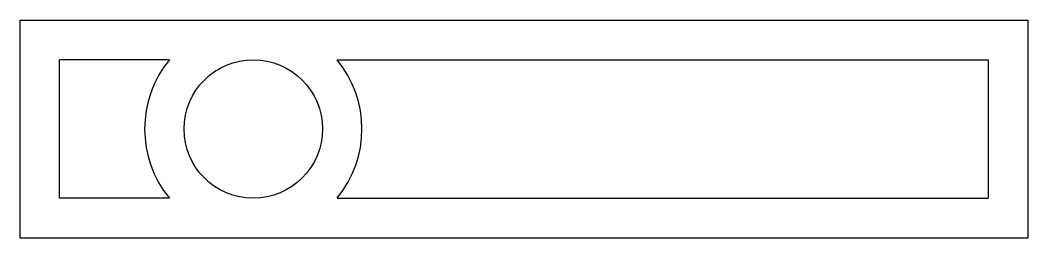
# Model space of a CAD drawing. Header units: inches. Extents: x 20 to 275, y 6 to 61.
import ezdxf

# ---------------------------------------------------------------- set-up
doc = ezdxf.new("R2010")
doc.units = ezdxf.units.IN
doc.header["$MEASUREMENT"] = 0

msp = doc.modelspace()

# ---------------------------------------------------------------- linework, layer by layer
for p, q in [((19.92, 5.52), (19.92, 60.52)), ((19.92, 60.52), (274.92, 60.52)), ((274.92, 60.52), (274.92, 5.52)), ((57.71, 50.52), (29.92, 50.52)), ((29.92, 15.52), (29.92, 50.52)), ((100.14, 50.52), (264.92, 50.52)), ((264.92, 50.52), (264.92, 15.52)), ((57.71, 15.52), (29.92, 15.52)), ((100.14, 15.52), (264.92, 15.52)), ((19.92, 5.52), (274.92, 5.52))]:
    msp.add_line(p, q)
msp.add_circle((78.92, 33.02), 17.5)
for start, end in [(140.4788, 219.5212), (320.4788, 39.5212)]:
    msp.add_arc((78.92, 33.02), 27.5, start, end)

doc.saveas('drawing.dxf')
